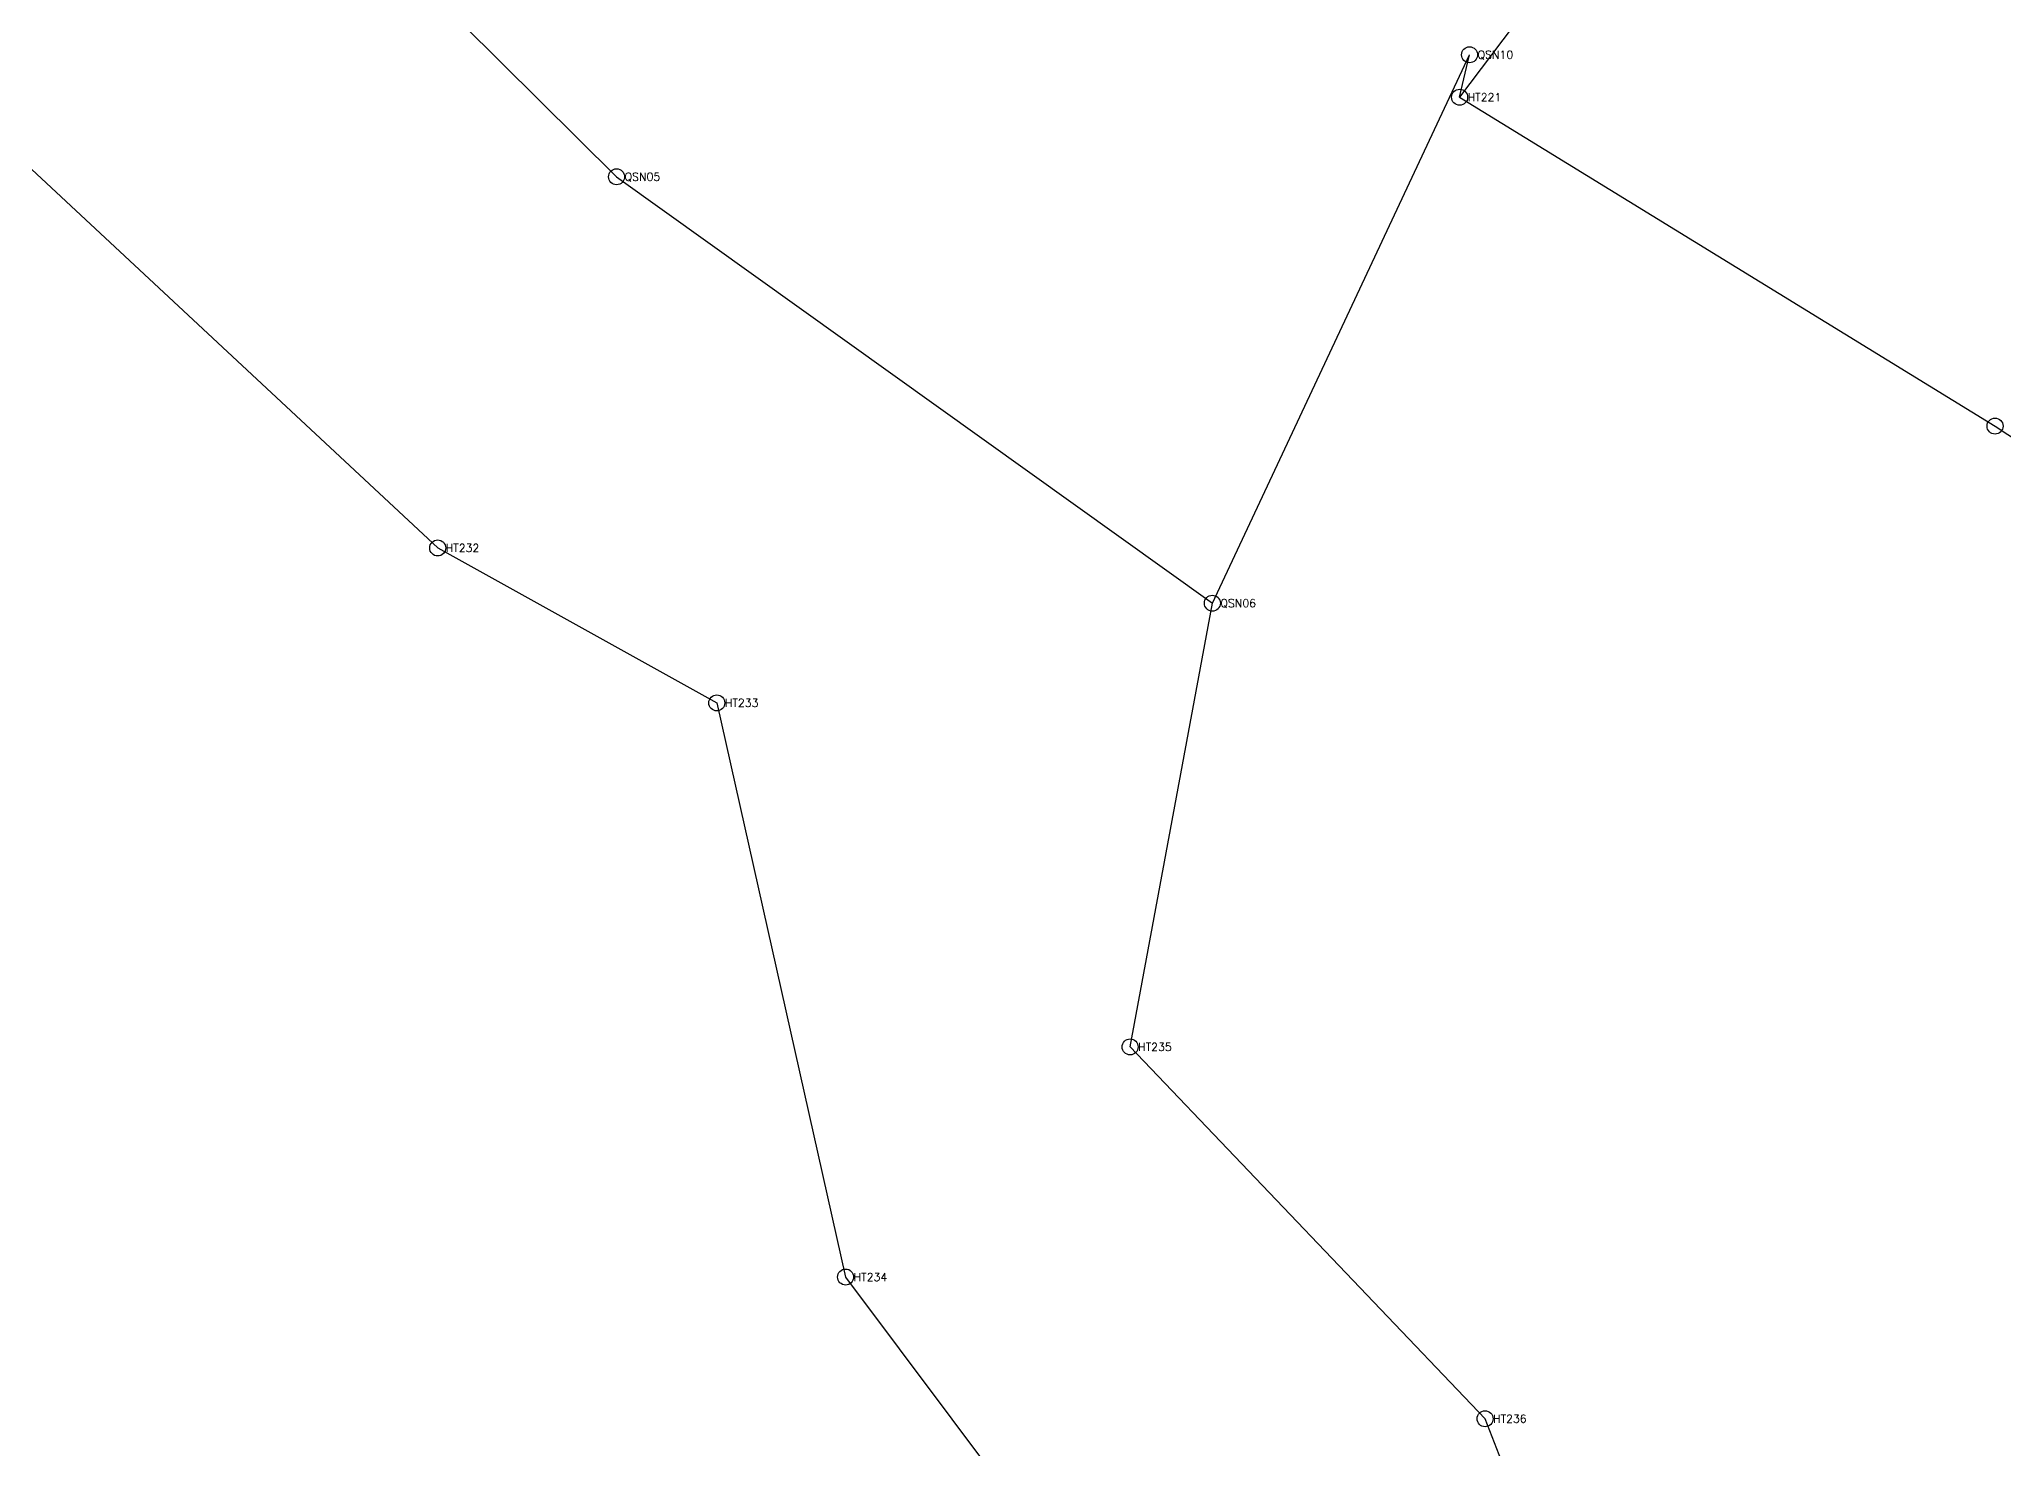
# Model space of a CAD drawing. Extents: x 249003 to 251270, y 2746050 to 2748778.
# Drawn here: x 249585.1 to 249830.5, y 2747908.8 to 2748085 of the extents above; entities that cross this region are included whole.
import ezdxf

# ---------------------------------------------------------------- set-up
doc = ezdxf.new("R2010")
doc.units = 0
doc.styles.get("Standard").update_dxf_attribs({"font": 'simplex'})

msp = doc.modelspace()

# ---------------------------------------------------------------- linework, layer by layer
at = {"color": 4}
for p, q in [((249792.103, 2748116.905), (249762.555, 2748077.717)), ((249637.935, 2748086.9), (249657.226, 2748067.772)), ((249568.041, 2748083.683), (249634.87, 2748021.376)), ((249731.661, 2748014.475), (249763.794, 2748083.026)), ((249762.555, 2748077.717), (249763.794, 2748083.026)), ((249762.555, 2748077.717), (249829.449, 2748036.613)), ((249657.226, 2748067.772), (249731.661, 2748014.475)), ((249829.449, 2748036.613), (249870.788, 2748009.286)), ((249634.87, 2748021.376), (249669.747, 2748002.012)), ((249721.385, 2747959.005), (249731.661, 2748014.475)), ((249669.747, 2748002.012), (249685.839, 2747930.249)), ((249765.731, 2747912.537), (249721.385, 2747959.005)), ((249685.839, 2747930.249), (249713.972, 2747892.654)), ((249791.14, 2747847.423), (249765.731, 2747912.537))]:
    msp.add_line(p, q, dxfattribs=at)
for centre in [(249763.794, 2748083.026), (249762.555, 2748077.717), (249657.226, 2748067.772), (249829.449, 2748036.613), (249634.87, 2748021.376), (249731.661, 2748014.475), (249669.747, 2748002.012), (249721.385, 2747959.005), (249685.839, 2747930.249), (249765.731, 2747912.537)]:
    msp.add_circle(centre, 1)

# ---------------------------------------------------------------- texts
at = {"color": 5}
for s, p in [('QSN10', (249764.794, 2748082.526)), ('HT221', (249763.555, 2748077.217)), ('QSN05', (249658.226, 2748067.272)), ('HT232', (249635.87, 2748020.876)), ('QSN06', (249732.661, 2748013.975)), ('HT233', (249670.747, 2748001.512)), ('HT235', (249722.385, 2747958.505)), ('HT234', (249686.839, 2747929.749)), ('HT236', (249766.731, 2747912.037))]:
    msp.add_text(s, height=1, dxfattribs=at).set_placement(p)

doc.saveas('drawing.dxf')
